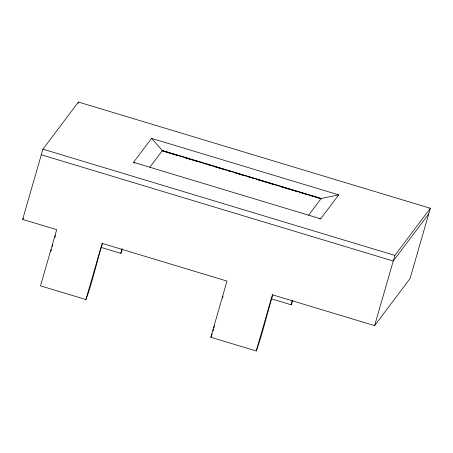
<?xml version="1.0" encoding="UTF-8"?>
<svg xmlns="http://www.w3.org/2000/svg" width="453" height="453" viewBox="0 0 453 453"><rect width="100%" height="100%" fill="white"/><g stroke="black" fill="none" stroke-linecap="round" stroke-linejoin="round"><path stroke-width="0.68" d="M22.65 219.388L42.916 149.167L78.403 102.027L430.35 208.278L410.084 278.499L374.597 325.639L272.423 294.79L256.205 350.973L210.792 337.259L227.01 281.081L102.123 243.38L85.906 299.558L40.493 285.849L56.71 229.671L22.65 219.388L23.494 218.267M78.041 103.278L78.403 102.027M50.861 251.387L51.438 249.388M52.208 246.726L52.786 244.733M54.898 237.412L55.47 235.418M102.61 243.142C96.721 261.811 92.757 281.296 85.906 299.558M101.342 247.485L120.708 253.329L122.016 248.793M122.367 249.037L121.387 252.423L120.708 253.329M211.664 335.707L212.225 333.759M212.972 331.171L213.533 329.223M222.508 298.136L223.08 296.143M272.91 294.552C267.021 313.221 263.057 332.706 256.205 350.973M270.968 298.691L291.007 304.739L292.128 300.849M292.666 300.447L291.687 303.833L291.007 304.739M374.597 325.639L394.869 255.413L430.35 208.278M213.907 327.927L214.529 326.013M134.745 162.995L133.505 162.333L151.534 138.375L338.702 194.881L320.673 218.833L319.263 218.742M149.869 167.191L162.401 150.543L321.188 198.482L338.702 194.881M210.792 337.259L211.477 336.353M308.657 215.13L321.188 198.482M428.731 213.895L393.244 261.036L41.297 154.784M162.083 150.572L321.545 198.708M162.004 150.855L164.031 151.466M165.385 151.874L177.542 155.543M180.249 156.359L182.276 156.97M184.303 157.582L197.14 161.461M199.841 162.276L201.868 162.887M203.895 163.499L205.922 164.111M208.623 164.926L212.004 165.945M213.357 166.353L225.52 170.028M228.221 170.843L230.249 171.455M234.303 172.678L245.113 175.94M247.814 176.755L249.841 177.372M251.868 177.984L254.575 178.799M256.602 179.411L259.977 180.43M261.33 180.838L273.493 184.507M276.194 185.322L278.221 185.94M280.922 186.755L293.085 190.424M294.439 190.832L297.819 191.851M299.846 192.463L302.547 193.278M304.575 193.89L307.955 194.915M309.303 195.322L312.683 196.342M315.384 197.157L320.112 198.584M133.505 162.333L320.673 218.833M42.916 149.167L394.869 255.413M151.534 138.375L162.401 150.543"/></g></svg>
